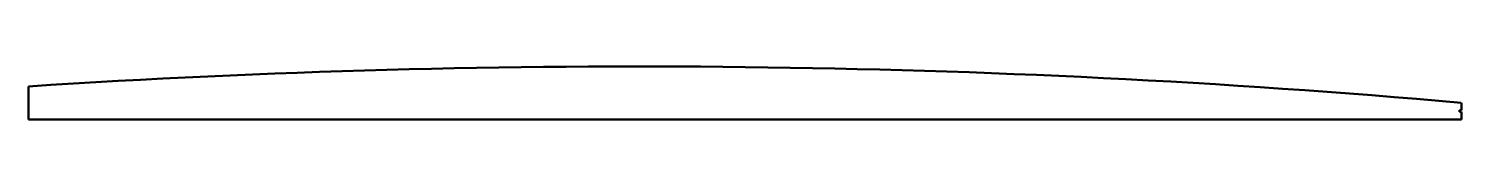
# Model space of a CAD drawing. Header units: millimetres. Extents: x 0 to 1700, y -39 to 24.
import ezdxf

# ---------------------------------------------------------------- set-up
doc = ezdxf.new("R2010")
doc.units = ezdxf.units.MM
doc.layers.add('IV_OUTER_PROFILE', color=7, linetype='Continuous', lineweight=50)

msp = doc.modelspace()

# ---------------------------------------------------------------- linework, layer by layer
at = {"layer": 'IV_OUTER_PROFILE'}
for p, q in [((0, -39.4), (0, 0)), ((1700, -28.4), (1698, -28.4)), ((1698, -28.4), (1698, -30.4)), ((1698, -30.4), (1700, -30.4)), ((1700, -19.4), (1700, -28.4)), ((1700, -30.4), (1700, -39.4)), ((1700, -39.4), (0, -39.4))]:
    msp.add_line(p, q, dxfattribs=at)
msp.add_arc((724, -11026.3), 11050, 84.93293, 93.75696, dxfattribs=at)

doc.saveas('drawing.dxf')
